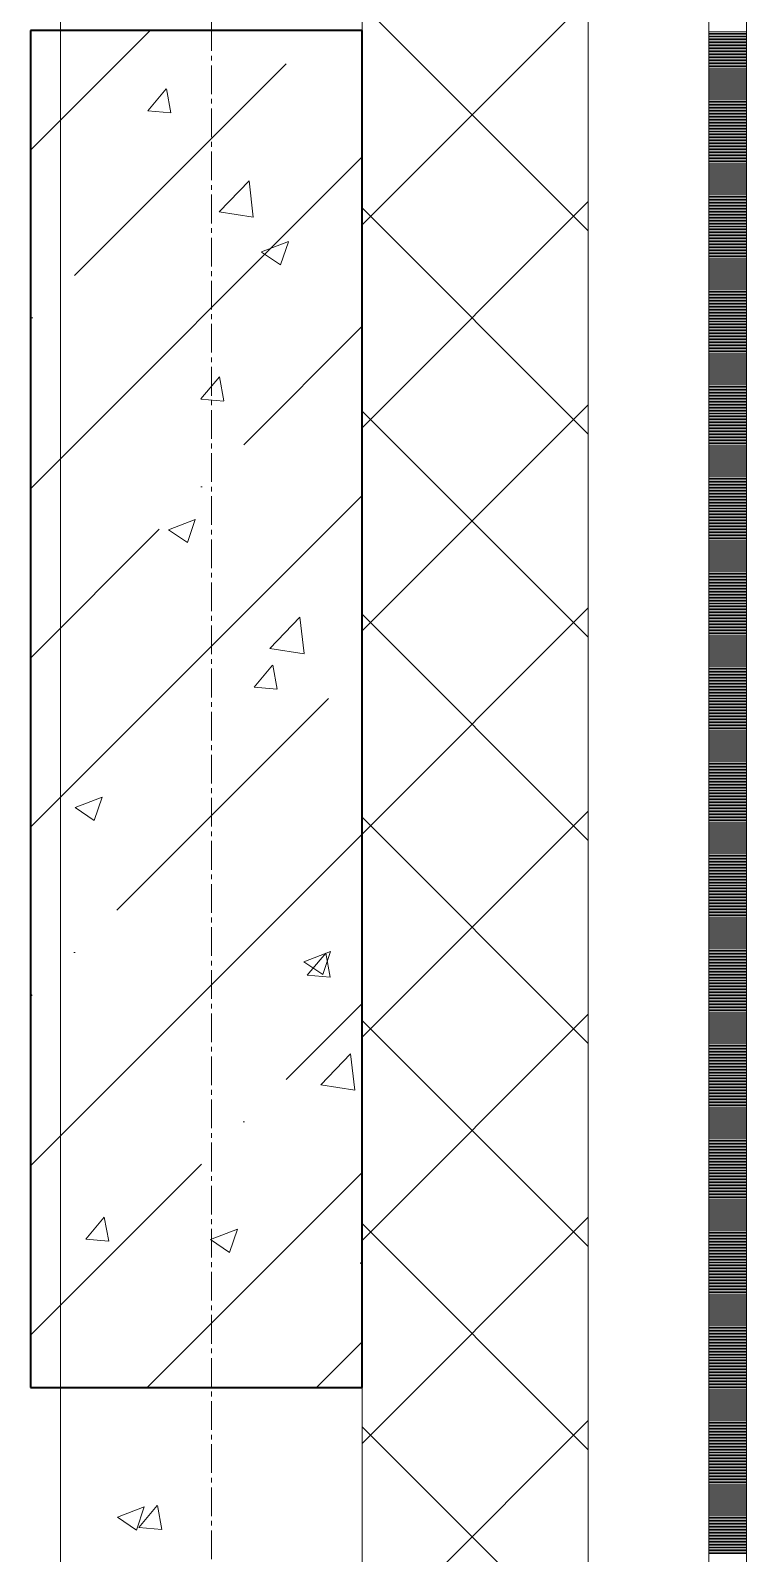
# Model space of a CAD drawing. Header units: millimetres. Extents: x -231292 to 573618, y -153144 to 564035.
# Drawn here: x 28863 to 29338, y -104905 to -103895 of the extents above; entities that cross this region are included whole.
import ezdxf

# ---------------------------------------------------------------- set-up
doc = ezdxf.new("R2010")
doc.units = ezdxf.units.MM
doc.linetypes.add('CENTER2', pattern=[28.575, 19.05, -3.175, 3.175, -3.175])
doc.linetypes.add('HIDDEN2', pattern=[4.7625, 3.175, -1.5875])
doc.layers.get('0').update_dxf_attribs({"color": 250})
for name, color, linetype, lineweight in [('АР_Колонны', 250, 'Continuous', 35), ('АР_Стены ЖБ', 250, 'Continuous', 35), ('АР_Стены ПЕНОблок', 250, 'Continuous', 20), ('АР_Тонкая', 250, 'Continuous', 5), ('АР_Утеплитель', 250, 'Continuous', 0), ('АР_Штриховка', 250, 'Continuous', 0), ('РД_Оси_100', 250, 'Continuous', 0)]:
    doc.layers.add(name, color=color, linetype=linetype, lineweight=lineweight)

# ---------------------------------------------------------------- blocks, each defined once
blk = doc.blocks.new('оси_рен')
at = {"layer": 'РД_Оси_100', "color": 251, "linetype": 'CENTER2', "true_color": 0x636466}
blk.add_line((1215752.916, 135558.25), (1215752.916, 223268.25), dxfattribs=at)

msp = doc.modelspace()

# ---------------------------------------------------------------- hatches: boundary and pattern name
at = {"layer": 'АР_Штриховка', "linetype": 'Continuous', "lineweight": 5, "true_color": 0x000000}
h = msp.add_hatch(dxfattribs=at)
h.set_pattern_fill('ANSI35', color=18, scale=25, style=0)
h.set_pattern_definition([(45, (8883.46, -162345.28), (-112.2532, 112.2532), []), (45, (8995.71, -162345.28), (-112.2532, 112.2532), [198.4375, -39.6875, 0, -39.6875])])
h.paths.add_polyline_path([(28863.458, -104795.283), (29083.458, -104795.283), (29083.458, -103895.283), (28863.458, -103895.283)], flags=0)

# ---------------------------------------------------------------- linework, layer by layer
at = {"layer": 'АР_Колонны', "color": 18, "linetype": 'HIDDEN2', "lineweight": 25, "true_color": 0x000000}
for p, q in [((28863.458, -103895.283), (29083.458, -103895.283)), ((28863.458, -104795.283), (28863.458, -103895.283)), ((29083.458, -103895.283), (29083.458, -104795.283)), ((29083.458, -104795.283), (28863.458, -104795.283))]:
    msp.add_line(p, q, dxfattribs=at)
at = {"layer": 'АР_Колонны', "color": 18, "linetype": 'Continuous', "lineweight": 30, "true_color": 0x000000}
for p, q in [((29083.458, -103895.283), (28863.458, -103895.283)), ((28863.458, -103895.283), (28863.458, -104795.283)), ((29083.458, -104795.283), (29083.458, -103895.283)), ((28863.458, -104795.283), (29083.458, -104795.283))]:
    msp.add_line(p, q, dxfattribs=at)
at = {"layer": 'АР_Стены ЖБ', "color": 18, "linetype": 'Continuous', "lineweight": 40, "true_color": 0x000000}
for p, q in [((29083.458, -103895.283), (28863.458, -103895.283)), ((28863.458, -103895.283), (28863.458, -104795.283)), ((29083.458, -104795.283), (29083.458, -103895.283)), ((28863.458, -104795.283), (29083.458, -104795.283))]:
    msp.add_line(p, q, dxfattribs=at)
at = {"layer": 'АР_Стены ПЕНОблок', "color": 18, "linetype": 'Continuous', "lineweight": 20, "true_color": 0x000000}
for p, q in [((28883.458, -100645.283), (28883.458, -110845.283)), ((29083.458, -110845.283), (29083.458, -100645.283))]:
    msp.add_line(p, q, dxfattribs=at)
at = {"layer": 'АР_Тонкая', "color": 18, "linetype": 'Continuous', "lineweight": 5, "true_color": 0x000000}
for p, q in [((29233.458, -100645.283), (29233.458, -110845.283)), ((29313.458, -110845.283), (29313.458, -100645.283)), ((29313.458, -100645.283), (29313.458, -110845.283)), ((29338.458, -110845.283), (29338.458, -100645.283))]:
    msp.add_line(p, q, dxfattribs=at)
at = {"layer": 'АР_Утеплитель', "color": 18, "linetype": 'Continuous', "lineweight": 0, "true_color": 0x000000}
for p, q in [((29083.458, -100645.283), (29083.458, -110845.283)), ((29233.458, -110845.283), (29233.458, -100645.283))]:
    msp.add_line(p, q, dxfattribs=at)
at = {"layer": 'АР_Штриховка', "color": 18, "linetype": 'Continuous', "lineweight": 0, "true_color": 0x000000}
for p, q in [((29083.458, -104024.096), (29233.458, -103874.096)), ((29233.458, -104028.239), (29083.458, -103878.239)), ((29313.458, -103896.283), (29338.458, -103896.283)), ((29313.458, -103897.283), (29338.458, -103897.283)), ((29313.458, -103898.283), (29338.458, -103898.283)), ((29313.458, -103899.283), (29338.458, -103899.283)), ((29313.458, -103900.283), (29338.458, -103900.283)), ((29313.458, -103901.283), (29338.458, -103901.283)), ((29313.458, -103902.283), (29338.458, -103902.283)), ((29313.458, -103903.283), (29338.458, -103903.283)), ((29313.458, -103904.283), (29338.458, -103904.283)), ((29313.458, -103905.283), (29338.458, -103905.283)), ((29313.458, -103906.283), (29338.458, -103906.283)), ((29313.458, -103907.283), (29338.458, -103907.283)), ((29313.458, -103908.283), (29338.458, -103908.283)), ((29313.458, -103909.283), (29338.458, -103909.283)), ((29313.458, -103910.283), (29338.458, -103910.283)), ((29313.458, -103911.283), (29338.458, -103911.283)), ((29313.458, -103912.283), (29338.458, -103912.283)), ((29313.458, -103913.283), (29338.458, -103913.283)), ((29313.458, -103914.283), (29338.458, -103914.283)), ((29313.458, -103915.283), (29338.458, -103915.283)), ((29313.458, -103916.283), (29338.458, -103916.283)), ((29313.458, -103917.283), (29338.458, -103917.283)), ((29313.458, -103918.283), (29338.458, -103918.283)), ((29313.458, -103919.283), (29338.458, -103919.283)), ((29313.458, -103920.283), (29338.458, -103920.283)), ((29313.458, -103921.283), (29338.458, -103921.283)), ((29313.458, -103922.283), (29338.458, -103922.283)), ((29313.458, -103923.283), (29338.458, -103923.283)), ((29313.458, -103924.283), (29338.458, -103924.283)), ((29313.458, -103925.283), (29338.458, -103925.283)), ((29313.458, -103926.283), (29338.458, -103926.283)), ((29313.458, -103927.283), (29338.458, -103927.283)), ((29313.458, -103928.283), (29338.458, -103928.283)), ((28941.326, -103948.615), (28953.571, -103934.022)), ((28956.59, -103949.929), (28953.654, -103934.008)), ((29313.458, -103929.283), (29338.458, -103929.283)), ((29313.458, -103930.283), (29338.458, -103930.283)), ((29313.458, -103931.283), (29338.458, -103931.283)), ((29313.458, -103932.283), (29338.458, -103932.283)), ((29313.458, -103933.283), (29338.458, -103933.283)), ((29313.458, -103934.283), (29338.458, -103934.283)), ((29313.458, -103935.283), (29338.458, -103935.283)), ((29313.458, -103936.283), (29338.458, -103936.283)), ((29313.458, -103937.283), (29338.458, -103937.283)), ((29313.458, -103938.283), (29338.458, -103938.283)), ((28941.326, -103948.616), (28956.508, -103949.945)), ((29313.458, -103939.283), (29338.458, -103939.283)), ((29313.458, -103940.283), (29338.458, -103940.283)), ((29313.458, -103941.283), (29338.458, -103941.283)), ((29313.458, -103942.283), (29338.458, -103942.283)), ((29313.458, -103943.283), (29338.458, -103943.283)), ((29313.458, -103944.283), (29338.458, -103944.283)), ((29313.458, -103945.283), (29338.458, -103945.283)), ((29313.458, -103946.283), (29338.458, -103946.283)), ((29313.458, -103947.283), (29338.458, -103947.283)), ((29313.458, -103948.283), (29338.458, -103948.283)), ((29313.458, -103949.283), (29338.458, -103949.283)), ((29313.458, -103950.283), (29338.458, -103950.283)), ((29313.458, -103951.283), (29338.458, -103951.283)), ((29313.458, -103952.283), (29338.458, -103952.283)), ((29313.458, -103953.283), (29338.458, -103953.283)), ((29313.458, -103954.283), (29338.458, -103954.283)), ((29313.458, -103955.283), (29338.458, -103955.283)), ((29313.458, -103956.283), (29338.458, -103956.283)), ((29313.458, -103957.283), (29338.458, -103957.283)), ((29313.458, -103958.283), (29338.458, -103958.283)), ((29313.458, -103959.283), (29338.458, -103959.283)), ((29313.458, -103960.283), (29338.458, -103960.283)), ((29313.458, -103961.283), (29338.458, -103961.283)), ((29313.458, -103962.283), (29338.458, -103962.283)), ((29313.458, -103963.283), (29338.458, -103963.283)), ((29313.458, -103964.283), (29338.458, -103964.283)), ((29313.458, -103965.283), (29338.458, -103965.283)), ((29313.458, -103966.283), (29338.458, -103966.283)), ((29313.458, -103967.283), (29338.458, -103967.283)), ((29313.458, -103968.283), (29338.458, -103968.283)), ((29313.458, -103969.283), (29338.458, -103969.283)), ((29313.458, -103970.283), (29338.458, -103970.283)), ((29313.458, -103971.283), (29338.458, -103971.283)), ((29313.458, -103972.283), (29338.458, -103972.283)), ((29313.458, -103973.283), (29338.458, -103973.283)), ((29313.458, -103974.283), (29338.458, -103974.283)), ((29313.458, -103975.283), (29338.458, -103975.283)), ((29313.458, -103976.283), (29338.458, -103976.283)), ((29313.458, -103977.283), (29338.458, -103977.283)), ((29313.458, -103978.283), (29338.458, -103978.283)), ((29313.458, -103979.283), (29338.458, -103979.283)), ((29313.458, -103980.283), (29338.458, -103980.283)), ((29313.458, -103981.283), (29338.458, -103981.283)), ((29313.458, -103982.283), (29338.458, -103982.283)), ((29313.458, -103983.283), (29338.458, -103983.283)), ((29313.458, -103984.283), (29338.458, -103984.283)), ((29313.458, -103985.283), (29338.458, -103985.283)), ((29313.458, -103986.283), (29338.458, -103986.283)), ((29313.458, -103987.283), (29338.458, -103987.283)), ((29313.458, -103988.283), (29338.458, -103988.283)), ((29313.458, -103989.283), (29338.458, -103989.283)), ((28988.661, -104015.572), (29008.445, -103994.953)), ((29011.274, -104019.073), (29008.468, -103994.951)), ((29313.458, -103990.283), (29338.458, -103990.283)), ((29313.458, -103991.283), (29338.458, -103991.283)), ((29313.458, -103992.283), (29338.458, -103992.283)), ((29313.458, -103993.283), (29338.458, -103993.283)), ((29313.458, -103994.283), (29338.458, -103994.283)), ((29313.458, -103995.283), (29338.458, -103995.283)), ((29313.458, -103996.283), (29338.458, -103996.283)), ((29313.458, -103997.283), (29338.458, -103997.283)), ((29313.458, -103998.283), (29338.458, -103998.283)), ((29313.458, -103999.283), (29338.458, -103999.283)), ((29083.458, -104158.799), (29233.458, -104008.799)), ((29313.458, -104000.283), (29338.458, -104000.283)), ((29313.458, -104001.283), (29338.458, -104001.283)), ((29313.458, -104002.283), (29338.458, -104002.283)), ((29313.458, -104003.283), (29338.458, -104003.283)), ((29313.458, -104004.283), (29338.458, -104004.283)), ((29313.458, -104005.283), (29338.458, -104005.283)), ((29313.458, -104006.283), (29338.458, -104006.283)), ((29313.458, -104007.283), (29338.458, -104007.283)), ((29313.458, -104008.283), (29338.458, -104008.283)), ((29313.458, -104009.283), (29338.458, -104009.283)), ((28988.678, -104015.608), (29011.268, -104019.112)), ((29233.458, -104162.943), (29083.458, -104012.943)), ((29313.458, -104010.283), (29338.458, -104010.283)), ((29313.458, -104011.283), (29338.458, -104011.283)), ((29313.458, -104012.283), (29338.458, -104012.283)), ((29313.458, -104013.283), (29338.458, -104013.283)), ((29313.458, -104014.283), (29338.458, -104014.283)), ((29313.458, -104015.283), (29338.458, -104015.283)), ((29313.458, -104016.283), (29338.458, -104016.283)), ((29313.458, -104017.283), (29338.458, -104017.283)), ((29313.458, -104018.283), (29338.458, -104018.283)), ((29313.458, -104019.283), (29338.458, -104019.283)), ((29313.458, -104020.283), (29338.458, -104020.283)), ((29313.458, -104021.283), (29338.458, -104021.283)), ((29313.458, -104022.283), (29338.458, -104022.283)), ((29313.458, -104023.283), (29338.458, -104023.283)), ((29313.458, -104024.283), (29338.458, -104024.283)), ((29313.458, -104025.283), (29338.458, -104025.283)), ((29313.458, -104026.283), (29338.458, -104026.283)), ((29313.458, -104027.283), (29338.458, -104027.283)), ((29313.458, -104028.283), (29338.458, -104028.283)), ((29313.458, -104029.283), (29338.458, -104029.283)), ((29016.767, -104042.159), (29034.552, -104035.332)), ((29029.385, -104050.729), (29034.536, -104035.38)), ((29313.458, -104030.283), (29338.458, -104030.283)), ((29313.458, -104031.283), (29338.458, -104031.283)), ((29313.458, -104032.283), (29338.458, -104032.283)), ((29313.458, -104033.283), (29338.458, -104033.283)), ((29313.458, -104034.283), (29338.458, -104034.283)), ((29313.458, -104035.283), (29338.458, -104035.283)), ((29313.458, -104036.283), (29338.458, -104036.283)), ((29313.458, -104037.283), (29338.458, -104037.283)), ((29313.458, -104038.283), (29338.458, -104038.283)), ((29313.458, -104039.283), (29338.458, -104039.283)), ((29016.746, -104042.205), (29029.381, -104050.727)), ((29313.458, -104040.283), (29338.458, -104040.283)), ((29313.458, -104041.283), (29338.458, -104041.283)), ((29313.458, -104042.283), (29338.458, -104042.283)), ((29313.458, -104043.283), (29338.458, -104043.283)), ((29313.458, -104044.283), (29338.458, -104044.283)), ((29313.458, -104045.283), (29338.458, -104045.283)), ((29313.458, -104046.283), (29338.458, -104046.283)), ((29313.458, -104047.283), (29338.458, -104047.283)), ((29313.458, -104048.283), (29338.458, -104048.283)), ((29313.458, -104049.283), (29338.458, -104049.283)), ((29313.458, -104050.283), (29338.458, -104050.283)), ((29313.458, -104051.283), (29338.458, -104051.283)), ((29313.458, -104052.283), (29338.458, -104052.283)), ((29313.458, -104053.283), (29338.458, -104053.283)), ((29313.458, -104054.283), (29338.458, -104054.283)), ((29313.458, -104055.283), (29338.458, -104055.283)), ((29313.458, -104056.283), (29338.458, -104056.283)), ((29313.458, -104057.283), (29338.458, -104057.283)), ((29313.458, -104058.283), (29338.458, -104058.283)), ((29313.458, -104059.283), (29338.458, -104059.283)), ((29313.458, -104060.283), (29338.458, -104060.283)), ((29313.458, -104061.283), (29338.458, -104061.283)), ((29313.458, -104062.283), (29338.458, -104062.283)), ((29313.458, -104063.283), (29338.458, -104063.283)), ((29313.458, -104064.283), (29338.458, -104064.283)), ((29313.458, -104065.283), (29338.458, -104065.283)), ((29313.458, -104066.283), (29338.458, -104066.283)), ((29313.458, -104067.283), (29338.458, -104067.283)), ((29313.458, -104068.283), (29338.458, -104068.283)), ((29313.458, -104069.283), (29338.458, -104069.283)), ((29313.458, -104070.283), (29338.458, -104070.283)), ((29313.458, -104071.283), (29338.458, -104071.283)), ((29313.458, -104072.283), (29338.458, -104072.283)), ((29313.458, -104073.283), (29338.458, -104073.283)), ((29313.458, -104074.283), (29338.458, -104074.283)), ((29313.458, -104075.283), (29338.458, -104075.283)), ((29313.458, -104076.283), (29338.458, -104076.283)), ((29313.458, -104077.283), (29338.458, -104077.283)), ((29313.458, -104078.283), (29338.458, -104078.283)), ((29313.458, -104079.283), (29338.458, -104079.283)), ((29313.458, -104080.283), (29338.458, -104080.283)), ((29313.458, -104081.283), (29338.458, -104081.283)), ((29313.458, -104082.283), (29338.458, -104082.283)), ((29313.458, -104083.283), (29338.458, -104083.283)), ((29313.458, -104084.283), (29338.458, -104084.283)), ((29313.458, -104085.283), (29338.458, -104085.283)), ((29313.458, -104086.283), (29338.458, -104086.283)), ((29313.458, -104087.283), (29338.458, -104087.283)), ((29313.458, -104088.283), (29338.458, -104088.283)), ((29313.458, -104089.283), (29338.458, -104089.283)), ((29313.458, -104090.283), (29338.458, -104090.283)), ((29313.458, -104091.283), (29338.458, -104091.283)), ((29313.458, -104092.283), (29338.458, -104092.283)), ((29313.458, -104093.283), (29338.458, -104093.283)), ((29313.458, -104094.283), (29338.458, -104094.283)), ((29313.458, -104095.283), (29338.458, -104095.283)), ((29313.458, -104096.283), (29338.458, -104096.283)), ((29313.458, -104097.283), (29338.458, -104097.283)), ((29313.458, -104098.283), (29338.458, -104098.283)), ((29313.458, -104099.283), (29338.458, -104099.283)), ((29313.458, -104100.283), (29338.458, -104100.283)), ((29313.458, -104101.283), (29338.458, -104101.283)), ((29313.458, -104102.283), (29338.458, -104102.283)), ((29313.458, -104103.283), (29338.458, -104103.283)), ((29313.458, -104104.283), (29338.458, -104104.283)), ((29313.458, -104105.283), (29338.458, -104105.283)), ((29313.458, -104106.283), (29338.458, -104106.283)), ((29313.458, -104107.283), (29338.458, -104107.283)), ((29313.458, -104108.283), (29338.458, -104108.283)), ((29313.458, -104109.283), (29338.458, -104109.283)), ((29313.458, -104110.283), (29338.458, -104110.283)), ((29313.458, -104111.283), (29338.458, -104111.283)), ((29313.458, -104112.283), (29338.458, -104112.283)), ((29313.458, -104113.283), (29338.458, -104113.283)), ((29313.458, -104114.283), (29338.458, -104114.283)), ((29313.458, -104115.283), (29338.458, -104115.283)), ((29313.458, -104116.283), (29338.458, -104116.283)), ((29313.458, -104117.283), (29338.458, -104117.283)), ((29313.458, -104118.283), (29338.458, -104118.283)), ((29313.458, -104119.283), (29338.458, -104119.283)), ((29313.458, -104120.283), (29338.458, -104120.283)), ((28976.57, -104139.672), (28988.815, -104125.079)), ((28991.833, -104140.986), (28988.896, -104125.065)), ((29313.458, -104121.283), (29338.458, -104121.283)), ((29313.458, -104122.283), (29338.458, -104122.283)), ((29313.458, -104123.283), (29338.458, -104123.283)), ((29313.458, -104124.283), (29338.458, -104124.283)), ((29313.458, -104125.283), (29338.458, -104125.283)), ((29313.458, -104126.283), (29338.458, -104126.283)), ((29313.458, -104127.283), (29338.458, -104127.283)), ((29313.458, -104128.283), (29338.458, -104128.283)), ((29313.458, -104129.283), (29338.458, -104129.283)), ((29313.458, -104130.283), (29338.458, -104130.283)), ((28976.57, -104139.673), (28991.752, -104141.001)), ((29313.458, -104131.283), (29338.458, -104131.283)), ((29313.458, -104132.283), (29338.458, -104132.283)), ((29313.458, -104133.283), (29338.458, -104133.283)), ((29313.458, -104134.283), (29338.458, -104134.283)), ((29313.458, -104135.283), (29338.458, -104135.283)), ((29313.458, -104136.283), (29338.458, -104136.283)), ((29313.458, -104137.283), (29338.458, -104137.283)), ((29313.458, -104138.283), (29338.458, -104138.283)), ((29313.458, -104139.283), (29338.458, -104139.283)), ((29313.458, -104140.283), (29338.458, -104140.283)), ((29083.458, -104293.503), (29233.458, -104143.503)), ((29233.458, -104297.647), (29083.458, -104147.647)), ((29313.458, -104141.283), (29338.458, -104141.283)), ((29313.458, -104142.283), (29338.458, -104142.283)), ((29313.458, -104143.283), (29338.458, -104143.283)), ((29313.458, -104144.283), (29338.458, -104144.283)), ((29313.458, -104145.283), (29338.458, -104145.283)), ((29313.458, -104146.283), (29338.458, -104146.283)), ((29313.458, -104147.283), (29338.458, -104147.283)), ((29313.458, -104148.283), (29338.458, -104148.283)), ((29313.458, -104149.283), (29338.458, -104149.283)), ((29313.458, -104150.283), (29338.458, -104150.283)), ((29313.458, -104151.283), (29338.458, -104151.283)), ((29313.458, -104152.283), (29338.458, -104152.283)), ((29313.458, -104153.283), (29338.458, -104153.283)), ((29313.458, -104154.283), (29338.458, -104154.283)), ((29313.458, -104155.283), (29338.458, -104155.283)), ((29313.458, -104156.283), (29338.458, -104156.283)), ((29313.458, -104157.283), (29338.458, -104157.283)), ((29313.458, -104158.283), (29338.458, -104158.283)), ((29313.458, -104159.283), (29338.458, -104159.283)), ((29313.458, -104160.283), (29338.458, -104160.283)), ((29313.458, -104161.283), (29338.458, -104161.283)), ((29313.458, -104162.283), (29338.458, -104162.283)), ((29313.458, -104163.283), (29338.458, -104163.283)), ((29313.458, -104164.283), (29338.458, -104164.283)), ((29313.458, -104165.283), (29338.458, -104165.283)), ((29313.458, -104166.283), (29338.458, -104166.283)), ((29313.458, -104167.283), (29338.458, -104167.283)), ((29313.458, -104168.283), (29338.458, -104168.283)), ((29313.458, -104169.283), (29338.458, -104169.283)), ((29313.458, -104170.283), (29338.458, -104170.283)), ((29313.458, -104171.283), (29338.458, -104171.283)), ((29313.458, -104172.283), (29338.458, -104172.283)), ((29313.458, -104173.283), (29338.458, -104173.283)), ((29313.458, -104174.283), (29338.458, -104174.283)), ((29313.458, -104175.283), (29338.458, -104175.283)), ((29313.458, -104176.283), (29338.458, -104176.283)), ((29313.458, -104177.283), (29338.458, -104177.283)), ((29313.458, -104178.283), (29338.458, -104178.283)), ((29313.458, -104179.283), (29338.458, -104179.283)), ((29313.458, -104180.283), (29338.458, -104180.283)), ((29313.458, -104181.283), (29338.458, -104181.283)), ((29313.458, -104182.283), (29338.458, -104182.283)), ((29313.458, -104183.283), (29338.458, -104183.283)), ((29313.458, -104184.283), (29338.458, -104184.283)), ((29313.458, -104185.283), (29338.458, -104185.283)), ((29313.458, -104186.283), (29338.458, -104186.283)), ((29313.458, -104187.283), (29338.458, -104187.283)), ((29313.458, -104188.283), (29338.458, -104188.283)), ((29313.458, -104189.283), (29338.458, -104189.283)), ((29313.458, -104190.283), (29338.458, -104190.283)), ((29313.458, -104191.283), (29338.458, -104191.283)), ((29313.458, -104192.283), (29338.458, -104192.283)), ((29313.458, -104193.283), (29338.458, -104193.283)), ((29313.458, -104194.283), (29338.458, -104194.283)), ((29313.458, -104195.283), (29338.458, -104195.283)), ((29313.458, -104196.283), (29338.458, -104196.283)), ((29313.458, -104197.283), (29338.458, -104197.283)), ((29313.458, -104198.283), (29338.458, -104198.283)), ((29313.458, -104199.283), (29338.458, -104199.283)), ((29313.458, -104200.283), (29338.458, -104200.283)), ((29313.458, -104201.283), (29338.458, -104201.283)), ((29313.458, -104202.283), (29338.458, -104202.283)), ((29313.458, -104203.283), (29338.458, -104203.283)), ((29313.458, -104204.283), (29338.458, -104204.283)), ((29313.458, -104205.283), (29338.458, -104205.283)), ((29313.458, -104206.283), (29338.458, -104206.283)), ((29313.458, -104207.283), (29338.458, -104207.283)), ((29313.458, -104208.283), (29338.458, -104208.283)), ((29313.458, -104209.283), (29338.458, -104209.283)), ((29313.458, -104210.283), (29338.458, -104210.283)), ((29313.458, -104211.283), (29338.458, -104211.283)), ((28954.965, -104226.347), (28972.75, -104219.52)), ((28967.583, -104234.917), (28972.733, -104219.568)), ((29313.458, -104212.283), (29338.458, -104212.283)), ((29313.458, -104213.283), (29338.458, -104213.283)), ((29313.458, -104214.283), (29338.458, -104214.283)), ((29313.458, -104215.283), (29338.458, -104215.283)), ((29313.458, -104216.283), (29338.458, -104216.283)), ((29313.458, -104217.283), (29338.458, -104217.283)), ((29313.458, -104218.283), (29338.458, -104218.283)), ((29313.458, -104219.283), (29338.458, -104219.283)), ((29313.458, -104220.283), (29338.458, -104220.283)), ((29313.458, -104221.283), (29338.458, -104221.283)), ((28954.944, -104226.393), (28967.579, -104234.915)), ((29313.458, -104222.283), (29338.458, -104222.283)), ((29313.458, -104223.283), (29338.458, -104223.283)), ((29313.458, -104224.283), (29338.458, -104224.283)), ((29313.458, -104225.283), (29338.458, -104225.283)), ((29313.458, -104226.283), (29338.458, -104226.283)), ((29313.458, -104227.283), (29338.458, -104227.283)), ((29313.458, -104228.283), (29338.458, -104228.283)), ((29313.458, -104229.283), (29338.458, -104229.283)), ((29313.458, -104230.283), (29338.458, -104230.283)), ((29313.458, -104231.283), (29338.458, -104231.283)), ((29313.458, -104232.283), (29338.458, -104232.283)), ((29313.458, -104233.283), (29338.458, -104233.283)), ((29313.458, -104234.283), (29338.458, -104234.283)), ((29313.458, -104235.283), (29338.458, -104235.283)), ((29313.458, -104236.283), (29338.458, -104236.283)), ((29313.458, -104237.283), (29338.458, -104237.283)), ((29313.458, -104238.283), (29338.458, -104238.283)), ((29313.458, -104239.283), (29338.458, -104239.283)), ((29313.458, -104240.283), (29338.458, -104240.283)), ((29313.458, -104241.283), (29338.458, -104241.283)), ((29313.458, -104242.283), (29338.458, -104242.283)), ((29313.458, -104243.283), (29338.458, -104243.283)), ((29313.458, -104244.283), (29338.458, -104244.283)), ((29313.458, -104245.283), (29338.458, -104245.283)), ((29313.458, -104246.283), (29338.458, -104246.283)), ((29313.458, -104247.283), (29338.458, -104247.283)), ((29313.458, -104248.283), (29338.458, -104248.283)), ((29313.458, -104249.283), (29338.458, -104249.283)), ((29313.458, -104250.283), (29338.458, -104250.283)), ((29313.458, -104251.283), (29338.458, -104251.283)), ((29313.458, -104252.283), (29338.458, -104252.283)), ((29313.458, -104253.283), (29338.458, -104253.283)), ((29313.458, -104254.283), (29338.458, -104254.283)), ((29313.458, -104255.283), (29338.458, -104255.283)), ((29313.458, -104256.283), (29338.458, -104256.283)), ((29313.458, -104257.283), (29338.458, -104257.283)), ((29313.458, -104258.283), (29338.458, -104258.283)), ((29313.458, -104259.283), (29338.458, -104259.283)), ((29313.458, -104260.283), (29338.458, -104260.283)), ((29313.458, -104261.283), (29338.458, -104261.283)), ((29313.458, -104262.283), (29338.458, -104262.283)), ((29313.458, -104263.283), (29338.458, -104263.283)), ((29313.458, -104264.283), (29338.458, -104264.283)), ((29313.458, -104265.283), (29338.458, -104265.283)), ((29313.458, -104266.283), (29338.458, -104266.283)), ((29313.458, -104267.283), (29338.458, -104267.283)), ((29313.458, -104268.283), (29338.458, -104268.283)), ((29313.458, -104269.283), (29338.458, -104269.283)), ((29313.458, -104270.283), (29338.458, -104270.283)), ((29313.458, -104271.283), (29338.458, -104271.283)), ((29313.458, -104272.283), (29338.458, -104272.283)), ((29083.458, -104428.207), (29233.458, -104278.207)), ((29233.458, -104432.351), (29083.458, -104282.351)), ((29313.458, -104273.283), (29338.458, -104273.283)), ((29313.458, -104274.283), (29338.458, -104274.283)), ((29313.458, -104275.283), (29338.458, -104275.283)), ((29313.458, -104276.283), (29338.458, -104276.283)), ((29313.458, -104277.283), (29338.458, -104277.283)), ((29313.458, -104278.283), (29338.458, -104278.283)), ((29313.458, -104279.283), (29338.458, -104279.283)), ((29313.458, -104280.283), (29338.458, -104280.283)), ((29313.458, -104281.283), (29338.458, -104281.283)), ((29313.458, -104282.283), (29338.458, -104282.283)), ((29022.336, -104305.041), (29042.12, -104284.422)), ((29044.949, -104308.542), (29042.143, -104284.419)), ((29313.458, -104283.283), (29338.458, -104283.283)), ((29313.458, -104284.283), (29338.458, -104284.283)), ((29313.458, -104285.283), (29338.458, -104285.283)), ((29313.458, -104286.283), (29338.458, -104286.283)), ((29313.458, -104287.283), (29338.458, -104287.283)), ((29313.458, -104288.283), (29338.458, -104288.283)), ((29313.458, -104289.283), (29338.458, -104289.283)), ((29313.458, -104290.283), (29338.458, -104290.283)), ((29313.458, -104291.283), (29338.458, -104291.283)), ((29313.458, -104292.283), (29338.458, -104292.283)), ((29313.458, -104293.283), (29338.458, -104293.283)), ((29313.458, -104294.283), (29338.458, -104294.283)), ((29313.458, -104295.283), (29338.458, -104295.283)), ((29313.458, -104296.283), (29338.458, -104296.283)), ((29313.458, -104297.283), (29338.458, -104297.283)), ((29313.458, -104298.283), (29338.458, -104298.283)), ((29313.458, -104299.283), (29338.458, -104299.283)), ((29313.458, -104300.283), (29338.458, -104300.283)), ((29313.458, -104301.283), (29338.458, -104301.283)), ((29313.458, -104302.283), (29338.458, -104302.283)), ((29022.353, -104305.076), (29044.943, -104308.58)), ((29313.458, -104303.283), (29338.458, -104303.283)), ((29313.458, -104304.283), (29338.458, -104304.283)), ((29313.458, -104305.283), (29338.458, -104305.283)), ((29313.458, -104306.283), (29338.458, -104306.283)), ((29313.458, -104307.283), (29338.458, -104307.283)), ((29313.458, -104308.283), (29338.458, -104308.283)), ((29313.458, -104309.283), (29338.458, -104309.283)), ((29313.458, -104310.283), (29338.458, -104310.283)), ((29313.458, -104311.283), (29338.458, -104311.283)), ((29313.458, -104312.283), (29338.458, -104312.283)), ((29011.813, -104330.729), (29024.058, -104316.136)), ((29027.076, -104332.043), (29024.139, -104316.122)), ((29313.458, -104313.283), (29338.458, -104313.283)), ((29313.458, -104314.283), (29338.458, -104314.283)), ((29313.458, -104315.283), (29338.458, -104315.283)), ((29313.458, -104316.283), (29338.458, -104316.283)), ((29313.458, -104317.283), (29338.458, -104317.283)), ((29313.458, -104318.283), (29338.458, -104318.283)), ((29313.458, -104319.283), (29338.458, -104319.283)), ((29313.458, -104320.283), (29338.458, -104320.283)), ((29313.458, -104321.283), (29338.458, -104321.283)), ((29313.458, -104322.283), (29338.458, -104322.283)), ((29011.813, -104330.73), (29026.995, -104332.058)), ((29313.458, -104323.283), (29338.458, -104323.283)), ((29313.458, -104324.283), (29338.458, -104324.283)), ((29313.458, -104325.283), (29338.458, -104325.283)), ((29313.458, -104326.283), (29338.458, -104326.283)), ((29313.458, -104327.283), (29338.458, -104327.283)), ((29313.458, -104328.283), (29338.458, -104328.283)), ((29313.458, -104329.283), (29338.458, -104329.283)), ((29313.458, -104330.283), (29338.458, -104330.283)), ((29313.458, -104331.283), (29338.458, -104331.283)), ((29313.458, -104332.283), (29338.458, -104332.283)), ((29313.458, -104333.283), (29338.458, -104333.283)), ((29313.458, -104334.283), (29338.458, -104334.283)), ((29313.458, -104335.283), (29338.458, -104335.283)), ((29313.458, -104336.283), (29338.458, -104336.283)), ((29313.458, -104337.283), (29338.458, -104337.283)), ((29313.458, -104338.283), (29338.458, -104338.283)), ((29313.458, -104339.283), (29338.458, -104339.283)), ((29313.458, -104340.283), (29338.458, -104340.283)), ((29313.458, -104341.283), (29338.458, -104341.283)), ((29313.458, -104342.283), (29338.458, -104342.283)), ((29313.458, -104343.283), (29338.458, -104343.283)), ((29313.458, -104344.283), (29338.458, -104344.283)), ((29313.458, -104345.283), (29338.458, -104345.283)), ((29313.458, -104346.283), (29338.458, -104346.283)), ((29313.458, -104347.283), (29338.458, -104347.283)), ((29313.458, -104348.283), (29338.458, -104348.283)), ((29313.458, -104349.283), (29338.458, -104349.283)), ((29313.458, -104350.283), (29338.458, -104350.283)), ((29313.458, -104351.283), (29338.458, -104351.283)), ((29313.458, -104352.283), (29338.458, -104352.283)), ((29313.458, -104353.283), (29338.458, -104353.283)), ((29313.458, -104354.283), (29338.458, -104354.283)), ((29313.458, -104355.283), (29338.458, -104355.283)), ((29313.458, -104356.283), (29338.458, -104356.283)), ((29313.458, -104357.283), (29338.458, -104357.283)), ((29313.458, -104358.283), (29338.458, -104358.283)), ((29313.458, -104359.283), (29338.458, -104359.283)), ((29313.458, -104360.283), (29338.458, -104360.283)), ((29313.458, -104361.283), (29338.458, -104361.283)), ((29313.458, -104362.283), (29338.458, -104362.283)), ((29313.458, -104363.283), (29338.458, -104363.283)), ((29313.458, -104364.283), (29338.458, -104364.283)), ((29313.458, -104365.283), (29338.458, -104365.283)), ((29313.458, -104366.283), (29338.458, -104366.283)), ((29313.458, -104367.283), (29338.458, -104367.283)), ((29313.458, -104368.283), (29338.458, -104368.283)), ((29313.458, -104369.283), (29338.458, -104369.283)), ((29313.458, -104370.283), (29338.458, -104370.283)), ((29313.458, -104371.283), (29338.458, -104371.283)), ((29313.458, -104372.283), (29338.458, -104372.283)), ((29313.458, -104373.283), (29338.458, -104373.283)), ((29313.458, -104374.283), (29338.458, -104374.283)), ((29313.458, -104375.283), (29338.458, -104375.283)), ((29313.458, -104376.283), (29338.458, -104376.283)), ((29313.458, -104377.283), (29338.458, -104377.283)), ((29313.458, -104378.283), (29338.458, -104378.283)), ((29313.458, -104379.283), (29338.458, -104379.283)), ((29313.458, -104380.283), (29338.458, -104380.283)), ((29313.458, -104381.283), (29338.458, -104381.283)), ((29313.458, -104382.283), (29338.458, -104382.283)), ((29313.458, -104383.283), (29338.458, -104383.283)), ((29313.458, -104384.283), (29338.458, -104384.283)), ((29313.458, -104385.283), (29338.458, -104385.283)), ((29313.458, -104386.283), (29338.458, -104386.283)), ((29313.458, -104387.283), (29338.458, -104387.283)), ((29313.458, -104388.283), (29338.458, -104388.283)), ((29313.458, -104389.283), (29338.458, -104389.283)), ((29313.458, -104390.283), (29338.458, -104390.283)), ((29313.458, -104391.283), (29338.458, -104391.283)), ((29313.458, -104392.283), (29338.458, -104392.283)), ((29313.458, -104393.283), (29338.458, -104393.283)), ((29313.458, -104394.283), (29338.458, -104394.283)), ((29313.458, -104395.283), (29338.458, -104395.283)), ((29313.458, -104396.283), (29338.458, -104396.283)), ((29313.458, -104397.283), (29338.458, -104397.283)), ((29313.458, -104398.283), (29338.458, -104398.283)), ((29313.458, -104399.283), (29338.458, -104399.283)), ((29313.458, -104400.283), (29338.458, -104400.283)), ((29313.458, -104401.283), (29338.458, -104401.283)), ((29313.458, -104402.283), (29338.458, -104402.283)), ((29313.458, -104403.283), (29338.458, -104403.283)), ((28893.142, -104410.581), (28905.777, -104419.103)), ((28893.163, -104410.535), (28910.948, -104403.708)), ((28905.781, -104419.105), (28910.931, -104403.756)), ((29083.458, -104562.911), (29233.458, -104412.911)), ((29313.458, -104404.283), (29338.458, -104404.283)), ((29313.458, -104405.283), (29338.458, -104405.283)), ((29313.458, -104406.283), (29338.458, -104406.283)), ((29313.458, -104407.283), (29338.458, -104407.283)), ((29313.458, -104408.283), (29338.458, -104408.283)), ((29313.458, -104409.283), (29338.458, -104409.283)), ((29313.458, -104410.283), (29338.458, -104410.283)), ((29313.458, -104411.283), (29338.458, -104411.283)), ((29313.458, -104412.283), (29338.458, -104412.283)), ((29313.458, -104413.283), (29338.458, -104413.283)), ((29233.458, -104567.055), (29083.458, -104417.055)), ((29313.458, -104414.283), (29338.458, -104414.283)), ((29313.458, -104415.283), (29338.458, -104415.283)), ((29313.458, -104416.283), (29338.458, -104416.283)), ((29313.458, -104417.283), (29338.458, -104417.283)), ((29313.458, -104418.283), (29338.458, -104418.283)), ((29313.458, -104419.283), (29338.458, -104419.283)), ((29313.458, -104420.283), (29338.458, -104420.283)), ((29313.458, -104421.283), (29338.458, -104421.283)), ((29313.458, -104422.283), (29338.458, -104422.283)), ((29313.458, -104423.283), (29338.458, -104423.283)), ((29313.458, -104424.283), (29338.458, -104424.283)), ((29313.458, -104425.283), (29338.458, -104425.283)), ((29313.458, -104426.283), (29338.458, -104426.283)), ((29313.458, -104427.283), (29338.458, -104427.283)), ((29313.458, -104428.283), (29338.458, -104428.283)), ((29313.458, -104429.283), (29338.458, -104429.283)), ((29313.458, -104430.283), (29338.458, -104430.283)), ((29313.458, -104431.283), (29338.458, -104431.283)), ((29313.458, -104432.283), (29338.458, -104432.283)), ((29313.458, -104433.283), (29338.458, -104433.283)), ((29313.458, -104434.283), (29338.458, -104434.283)), ((29313.458, -104435.283), (29338.458, -104435.283)), ((29313.458, -104436.283), (29338.458, -104436.283)), ((29313.458, -104437.283), (29338.458, -104437.283)), ((29313.458, -104438.283), (29338.458, -104438.283)), ((29313.458, -104439.283), (29338.458, -104439.283)), ((29313.458, -104440.283), (29338.458, -104440.283)), ((29313.458, -104441.283), (29338.458, -104441.283)), ((29313.458, -104442.283), (29338.458, -104442.283)), ((29313.458, -104443.283), (29338.458, -104443.283)), ((29313.458, -104444.283), (29338.458, -104444.283)), ((29313.458, -104445.283), (29338.458, -104445.283)), ((29313.458, -104446.283), (29338.458, -104446.283)), ((29313.458, -104447.283), (29338.458, -104447.283)), ((29313.458, -104448.283), (29338.458, -104448.283)), ((29313.458, -104449.283), (29338.458, -104449.283)), ((29313.458, -104450.283), (29338.458, -104450.283)), ((29313.458, -104451.283), (29338.458, -104451.283)), ((29313.458, -104452.283), (29338.458, -104452.283)), ((29313.458, -104453.283), (29338.458, -104453.283)), ((29313.458, -104454.283), (29338.458, -104454.283)), ((29313.458, -104455.283), (29338.458, -104455.283)), ((29313.458, -104456.283), (29338.458, -104456.283)), ((29313.458, -104457.283), (29338.458, -104457.283)), ((29313.458, -104458.283), (29338.458, -104458.283)), ((29313.458, -104459.283), (29338.458, -104459.283)), ((29313.458, -104460.283), (29338.458, -104460.283)), ((29313.458, -104461.283), (29338.458, -104461.283)), ((29313.458, -104462.283), (29338.458, -104462.283)), ((29313.458, -104463.283), (29338.458, -104463.283)), ((29313.458, -104464.283), (29338.458, -104464.283)), ((29313.458, -104465.283), (29338.458, -104465.283)), ((29313.458, -104466.283), (29338.458, -104466.283)), ((29313.458, -104467.283), (29338.458, -104467.283)), ((29313.458, -104468.283), (29338.458, -104468.283)), ((29313.458, -104469.283), (29338.458, -104469.283)), ((29313.458, -104470.283), (29338.458, -104470.283)), ((29313.458, -104471.283), (29338.458, -104471.283)), ((29313.458, -104472.283), (29338.458, -104472.283)), ((29313.458, -104473.283), (29338.458, -104473.283)), ((29313.458, -104474.283), (29338.458, -104474.283)), ((29313.458, -104475.283), (29338.458, -104475.283)), ((29313.458, -104476.283), (29338.458, -104476.283)), ((29313.458, -104477.283), (29338.458, -104477.283)), ((29313.458, -104478.283), (29338.458, -104478.283)), ((29313.458, -104479.283), (29338.458, -104479.283)), ((29313.458, -104480.283), (29338.458, -104480.283)), ((29313.458, -104481.283), (29338.458, -104481.283)), ((29313.458, -104482.283), (29338.458, -104482.283)), ((29313.458, -104483.283), (29338.458, -104483.283)), ((29313.458, -104484.283), (29338.458, -104484.283)), ((29313.458, -104485.283), (29338.458, -104485.283)), ((29313.458, -104486.283), (29338.458, -104486.283)), ((29313.458, -104487.283), (29338.458, -104487.283)), ((29313.458, -104488.283), (29338.458, -104488.283)), ((29313.458, -104489.283), (29338.458, -104489.283)), ((29313.458, -104490.283), (29338.458, -104490.283)), ((29313.458, -104491.283), (29338.458, -104491.283)), ((29313.458, -104492.283), (29338.458, -104492.283)), ((29313.458, -104493.283), (29338.458, -104493.283)), ((29313.458, -104494.283), (29338.458, -104494.283)), ((29313.458, -104495.283), (29338.458, -104495.283)), ((29313.458, -104496.283), (29338.458, -104496.283)), ((29313.458, -104497.283), (29338.458, -104497.283)), ((29313.458, -104498.283), (29338.458, -104498.283)), ((29313.458, -104499.283), (29338.458, -104499.283)), ((29313.458, -104500.283), (29338.458, -104500.283)), ((29313.458, -104501.283), (29338.458, -104501.283)), ((29313.458, -104502.283), (29338.458, -104502.283)), ((29313.458, -104503.283), (29338.458, -104503.283)), ((29313.458, -104504.283), (29338.458, -104504.283)), ((29044.757, -104512.846), (29057.391, -104521.368)), ((29044.777, -104512.8), (29062.562, -104505.974)), ((29047.057, -104521.786), (29059.302, -104507.192)), ((29057.396, -104521.37), (29062.546, -104506.021)), ((29062.319, -104523.1), (29059.382, -104507.179)), ((29313.458, -104505.283), (29338.458, -104505.283)), ((29313.458, -104506.283), (29338.458, -104506.283)), ((29313.458, -104507.283), (29338.458, -104507.283)), ((29313.458, -104508.283), (29338.458, -104508.283)), ((29313.458, -104509.283), (29338.458, -104509.283)), ((29313.458, -104510.283), (29338.458, -104510.283)), ((29313.458, -104511.283), (29338.458, -104511.283)), ((29313.458, -104512.283), (29338.458, -104512.283)), ((29313.458, -104513.283), (29338.458, -104513.283)), ((29313.458, -104514.283), (29338.458, -104514.283)), ((29047.056, -104521.787), (29062.238, -104523.115)), ((29313.458, -104515.283), (29338.458, -104515.283)), ((29313.458, -104516.283), (29338.458, -104516.283)), ((29313.458, -104517.283), (29338.458, -104517.283)), ((29313.458, -104518.283), (29338.458, -104518.283)), ((29313.458, -104519.283), (29338.458, -104519.283)), ((29313.458, -104520.283), (29338.458, -104520.283)), ((29313.458, -104521.283), (29338.458, -104521.283)), ((29313.458, -104522.283), (29338.458, -104522.283)), ((29313.458, -104523.283), (29338.458, -104523.283)), ((29313.458, -104524.283), (29338.458, -104524.283)), ((29313.458, -104525.283), (29338.458, -104525.283)), ((29313.458, -104526.283), (29338.458, -104526.283)), ((29313.458, -104527.283), (29338.458, -104527.283)), ((29313.458, -104528.283), (29338.458, -104528.283)), ((29313.458, -104529.283), (29338.458, -104529.283)), ((29313.458, -104530.283), (29338.458, -104530.283)), ((29313.458, -104531.283), (29338.458, -104531.283)), ((29313.458, -104532.283), (29338.458, -104532.283)), ((29313.458, -104533.283), (29338.458, -104533.283)), ((29313.458, -104534.283), (29338.458, -104534.283)), ((29313.458, -104535.283), (29338.458, -104535.283)), ((29313.458, -104536.283), (29338.458, -104536.283)), ((29313.458, -104537.283), (29338.458, -104537.283)), ((29313.458, -104538.283), (29338.458, -104538.283)), ((29313.458, -104539.283), (29338.458, -104539.283)), ((29313.458, -104540.283), (29338.458, -104540.283)), ((29313.458, -104541.283), (29338.458, -104541.283)), ((29313.458, -104542.283), (29338.458, -104542.283)), ((29313.458, -104543.283), (29338.458, -104543.283)), ((29313.458, -104544.283), (29338.458, -104544.283)), ((29083.458, -104697.615), (29233.458, -104547.615)), ((29233.458, -104701.758), (29083.458, -104551.758)), ((29313.458, -104545.283), (29338.458, -104545.283)), ((29313.458, -104546.283), (29338.458, -104546.283)), ((29313.458, -104547.283), (29338.458, -104547.283)), ((29313.458, -104548.283), (29338.458, -104548.283)), ((29313.458, -104549.283), (29338.458, -104549.283)), ((29313.458, -104550.283), (29338.458, -104550.283)), ((29313.458, -104551.283), (29338.458, -104551.283)), ((29313.458, -104552.283), (29338.458, -104552.283)), ((29313.458, -104553.283), (29338.458, -104553.283)), ((29313.458, -104554.283), (29338.458, -104554.283)), ((29313.458, -104555.283), (29338.458, -104555.283)), ((29313.458, -104556.283), (29338.458, -104556.283)), ((29313.458, -104557.283), (29338.458, -104557.283)), ((29313.458, -104558.283), (29338.458, -104558.283)), ((29313.458, -104559.283), (29338.458, -104559.283)), ((29313.458, -104560.283), (29338.458, -104560.283)), ((29313.458, -104561.283), (29338.458, -104561.283)), ((29313.458, -104562.283), (29338.458, -104562.283)), ((29313.458, -104563.283), (29338.458, -104563.283)), ((29313.458, -104564.283), (29338.458, -104564.283)), ((29313.458, -104565.283), (29338.458, -104565.283)), ((29056.011, -104594.509), (29075.795, -104573.89)), ((29078.624, -104598.01), (29075.817, -104573.888)), ((29313.458, -104566.283), (29338.458, -104566.283)), ((29313.458, -104567.283), (29338.458, -104567.283)), ((29313.458, -104568.283), (29338.458, -104568.283)), ((29313.458, -104569.283), (29338.458, -104569.283)), ((29313.458, -104570.283), (29338.458, -104570.283)), ((29313.458, -104571.283), (29338.458, -104571.283)), ((29313.458, -104572.283), (29338.458, -104572.283)), ((29313.458, -104573.283), (29338.458, -104573.283)), ((29313.458, -104574.283), (29338.458, -104574.283)), ((29313.458, -104575.283), (29338.458, -104575.283)), ((29313.458, -104576.283), (29338.458, -104576.283)), ((29313.458, -104577.283), (29338.458, -104577.283)), ((29313.458, -104578.283), (29338.458, -104578.283)), ((29313.458, -104579.283), (29338.458, -104579.283)), ((29313.458, -104580.283), (29338.458, -104580.283)), ((29313.458, -104581.283), (29338.458, -104581.283)), ((29313.458, -104582.283), (29338.458, -104582.283)), ((29313.458, -104583.283), (29338.458, -104583.283)), ((29313.458, -104584.283), (29338.458, -104584.283)), ((29313.458, -104585.283), (29338.458, -104585.283)), ((29056.028, -104594.545), (29078.618, -104598.048)), ((29313.458, -104586.283), (29338.458, -104586.283)), ((29313.458, -104587.283), (29338.458, -104587.283)), ((29313.458, -104588.283), (29338.458, -104588.283)), ((29313.458, -104589.283), (29338.458, -104589.283)), ((29313.458, -104590.283), (29338.458, -104590.283)), ((29313.458, -104591.283), (29338.458, -104591.283)), ((29313.458, -104592.283), (29338.458, -104592.283)), ((29313.458, -104593.283), (29338.458, -104593.283)), ((29313.458, -104594.283), (29338.458, -104594.283)), ((29313.458, -104595.283), (29338.458, -104595.283)), ((29313.458, -104596.283), (29338.458, -104596.283)), ((29313.458, -104597.283), (29338.458, -104597.283)), ((29313.458, -104598.283), (29338.458, -104598.283)), ((29313.458, -104599.283), (29338.458, -104599.283)), ((29313.458, -104600.283), (29338.458, -104600.283)), ((29313.458, -104601.283), (29338.458, -104601.283)), ((29313.458, -104602.283), (29338.458, -104602.283)), ((29313.458, -104603.283), (29338.458, -104603.283)), ((29313.458, -104604.283), (29338.458, -104604.283)), ((29313.458, -104605.283), (29338.458, -104605.283)), ((29313.458, -104606.283), (29338.458, -104606.283)), ((29313.458, -104607.283), (29338.458, -104607.283)), ((29313.458, -104608.283), (29338.458, -104608.283)), ((29313.458, -104609.283), (29338.458, -104609.283)), ((29313.458, -104610.283), (29338.458, -104610.283)), ((29313.458, -104611.283), (29338.458, -104611.283)), ((29313.458, -104612.283), (29338.458, -104612.283)), ((29313.458, -104613.283), (29338.458, -104613.283)), ((29313.458, -104614.283), (29338.458, -104614.283)), ((29313.458, -104615.283), (29338.458, -104615.283)), ((29313.458, -104616.283), (29338.458, -104616.283)), ((29313.458, -104617.283), (29338.458, -104617.283)), ((29313.458, -104618.283), (29338.458, -104618.283)), ((29313.458, -104619.283), (29338.458, -104619.283)), ((29313.458, -104620.283), (29338.458, -104620.283)), ((29313.458, -104621.283), (29338.458, -104621.283)), ((29313.458, -104622.283), (29338.458, -104622.283)), ((29313.458, -104623.283), (29338.458, -104623.283)), ((29313.458, -104624.283), (29338.458, -104624.283)), ((29313.458, -104625.283), (29338.458, -104625.283)), ((29313.458, -104626.283), (29338.458, -104626.283)), ((29313.458, -104627.283), (29338.458, -104627.283)), ((29313.458, -104628.283), (29338.458, -104628.283)), ((29313.458, -104629.283), (29338.458, -104629.283)), ((29313.458, -104630.283), (29338.458, -104630.283)), ((29313.458, -104631.283), (29338.458, -104631.283)), ((29313.458, -104632.283), (29338.458, -104632.283)), ((29313.458, -104633.283), (29338.458, -104633.283)), ((29313.458, -104634.283), (29338.458, -104634.283)), ((29313.458, -104635.283), (29338.458, -104635.283)), ((29313.458, -104636.283), (29338.458, -104636.283)), ((29313.458, -104637.283), (29338.458, -104637.283)), ((29313.458, -104638.283), (29338.458, -104638.283)), ((29313.458, -104639.283), (29338.458, -104639.283)), ((29313.458, -104640.283), (29338.458, -104640.283)), ((29313.458, -104641.283), (29338.458, -104641.283)), ((29313.458, -104642.283), (29338.458, -104642.283)), ((29313.458, -104643.283), (29338.458, -104643.283)), ((29313.458, -104644.283), (29338.458, -104644.283)), ((29313.458, -104645.283), (29338.458, -104645.283)), ((29313.458, -104646.283), (29338.458, -104646.283)), ((29313.458, -104647.283), (29338.458, -104647.283)), ((29313.458, -104648.283), (29338.458, -104648.283)), ((29313.458, -104649.283), (29338.458, -104649.283)), ((29313.458, -104650.283), (29338.458, -104650.283)), ((29313.458, -104651.283), (29338.458, -104651.283)), ((29313.458, -104652.283), (29338.458, -104652.283)), ((29313.458, -104653.283), (29338.458, -104653.283)), ((29313.458, -104654.283), (29338.458, -104654.283)), ((29313.458, -104655.283), (29338.458, -104655.283)), ((29313.458, -104656.283), (29338.458, -104656.283)), ((29313.458, -104657.283), (29338.458, -104657.283)), ((29313.458, -104658.283), (29338.458, -104658.283)), ((29313.458, -104659.283), (29338.458, -104659.283)), ((29313.458, -104660.283), (29338.458, -104660.283)), ((29313.458, -104661.283), (29338.458, -104661.283)), ((29313.458, -104662.283), (29338.458, -104662.283)), ((29313.458, -104663.283), (29338.458, -104663.283)), ((29313.458, -104664.283), (29338.458, -104664.283)), ((29313.458, -104665.283), (29338.458, -104665.283)), ((29313.458, -104666.283), (29338.458, -104666.283)), ((29313.458, -104667.283), (29338.458, -104667.283)), ((29313.458, -104668.283), (29338.458, -104668.283)), ((29313.458, -104669.283), (29338.458, -104669.283)), ((29313.458, -104670.283), (29338.458, -104670.283)), ((29313.458, -104671.283), (29338.458, -104671.283)), ((29313.458, -104672.283), (29338.458, -104672.283)), ((29313.458, -104673.283), (29338.458, -104673.283)), ((29313.458, -104674.283), (29338.458, -104674.283)), ((29313.458, -104675.283), (29338.458, -104675.283)), ((29313.458, -104676.283), (29338.458, -104676.283)), ((28900.115, -104696.903), (28912.36, -104682.31)), ((28915.378, -104698.218), (28912.441, -104682.297)), ((29083.458, -104832.319), (29233.458, -104682.319)), ((29233.458, -104836.462), (29083.458, -104686.462)), ((29313.458, -104677.283), (29338.458, -104677.283)), ((29313.458, -104678.283), (29338.458, -104678.283)), ((29313.458, -104679.283), (29338.458, -104679.283)), ((29313.458, -104680.283), (29338.458, -104680.283)), ((29313.458, -104681.283), (29338.458, -104681.283)), ((29313.458, -104682.283), (29338.458, -104682.283)), ((29313.458, -104683.283), (29338.458, -104683.283)), ((29313.458, -104684.283), (29338.458, -104684.283)), ((29313.458, -104685.283), (29338.458, -104685.283)), ((29313.458, -104686.283), (29338.458, -104686.283)), ((28982.975, -104696.989), (29000.76, -104690.162)), ((28995.594, -104705.558), (29000.744, -104690.209)), ((29313.458, -104687.283), (29338.458, -104687.283)), ((29313.458, -104688.283), (29338.458, -104688.283)), ((29313.458, -104689.283), (29338.458, -104689.283)), ((29313.458, -104690.283), (29338.458, -104690.283)), ((29313.458, -104691.283), (29338.458, -104691.283)), ((29313.458, -104692.283), (29338.458, -104692.283)), ((29313.458, -104693.283), (29338.458, -104693.283)), ((29313.458, -104694.283), (29338.458, -104694.283)), ((29313.458, -104695.283), (29338.458, -104695.283)), ((29313.458, -104696.283), (29338.458, -104696.283)), ((28900.115, -104696.905), (28915.297, -104698.233)), ((28982.955, -104697.034), (28995.589, -104705.556)), ((29313.458, -104697.283), (29338.458, -104697.283)), ((29313.458, -104698.283), (29338.458, -104698.283)), ((29313.458, -104699.283), (29338.458, -104699.283)), ((29313.458, -104700.283), (29338.458, -104700.283)), ((29313.458, -104701.283), (29338.458, -104701.283)), ((29313.458, -104702.283), (29338.458, -104702.283)), ((29313.458, -104703.283), (29338.458, -104703.283)), ((29313.458, -104704.283), (29338.458, -104704.283)), ((29313.458, -104705.283), (29338.458, -104705.283)), ((29313.458, -104706.283), (29338.458, -104706.283)), ((29082.3, -104712.842), (29083.458, -104711.462)), ((29082.3, -104712.844), (29083.458, -104712.945)), ((29313.458, -104707.283), (29338.458, -104707.283)), ((29313.458, -104708.283), (29338.458, -104708.283)), ((29313.458, -104709.283), (29338.458, -104709.283)), ((29313.458, -104710.283), (29338.458, -104710.283)), ((29313.458, -104711.283), (29338.458, -104711.283)), ((29313.458, -104712.283), (29338.458, -104712.283)), ((29313.458, -104713.283), (29338.458, -104713.283)), ((29313.458, -104714.283), (29338.458, -104714.283)), ((29313.458, -104715.283), (29338.458, -104715.283)), ((29313.458, -104716.283), (29338.458, -104716.283)), ((29313.458, -104717.283), (29338.458, -104717.283)), ((29313.458, -104718.283), (29338.458, -104718.283)), ((29313.458, -104719.283), (29338.458, -104719.283)), ((29313.458, -104720.283), (29338.458, -104720.283)), ((29313.458, -104721.283), (29338.458, -104721.283)), ((29313.458, -104722.283), (29338.458, -104722.283)), ((29313.458, -104723.283), (29338.458, -104723.283)), ((29313.458, -104724.283), (29338.458, -104724.283)), ((29313.458, -104725.283), (29338.458, -104725.283)), ((29313.458, -104726.283), (29338.458, -104726.283)), ((29313.458, -104727.283), (29338.458, -104727.283)), ((29313.458, -104728.283), (29338.458, -104728.283)), ((29313.458, -104729.283), (29338.458, -104729.283)), ((29313.458, -104730.283), (29338.458, -104730.283)), ((29313.458, -104731.283), (29338.458, -104731.283)), ((29313.458, -104732.283), (29338.458, -104732.283)), ((29313.458, -104733.283), (29338.458, -104733.283)), ((29313.458, -104734.283), (29338.458, -104734.283)), ((29313.458, -104735.283), (29338.458, -104735.283)), ((29313.458, -104736.283), (29338.458, -104736.283)), ((29313.458, -104737.283), (29338.458, -104737.283)), ((29313.458, -104738.283), (29338.458, -104738.283)), ((29313.458, -104739.283), (29338.458, -104739.283)), ((29313.458, -104740.283), (29338.458, -104740.283)), ((29313.458, -104741.283), (29338.458, -104741.283)), ((29313.458, -104742.283), (29338.458, -104742.283)), ((29313.458, -104743.283), (29338.458, -104743.283)), ((29313.458, -104744.283), (29338.458, -104744.283)), ((29313.458, -104745.283), (29338.458, -104745.283)), ((29313.458, -104746.283), (29338.458, -104746.283)), ((29313.458, -104747.283), (29338.458, -104747.283)), ((29313.458, -104748.283), (29338.458, -104748.283)), ((29313.458, -104749.283), (29338.458, -104749.283)), ((29313.458, -104750.283), (29338.458, -104750.283)), ((29313.458, -104751.283), (29338.458, -104751.283)), ((29313.458, -104752.283), (29338.458, -104752.283)), ((29313.458, -104753.283), (29338.458, -104753.283)), ((29313.458, -104754.283), (29338.458, -104754.283)), ((29313.458, -104755.283), (29338.458, -104755.283)), ((29313.458, -104756.283), (29338.458, -104756.283)), ((29313.458, -104757.283), (29338.458, -104757.283)), ((29313.458, -104758.283), (29338.458, -104758.283)), ((29313.458, -104759.283), (29338.458, -104759.283)), ((29313.458, -104760.283), (29338.458, -104760.283)), ((29313.458, -104761.283), (29338.458, -104761.283)), ((29313.458, -104762.283), (29338.458, -104762.283)), ((29313.458, -104763.283), (29338.458, -104763.283)), ((29313.458, -104764.283), (29338.458, -104764.283)), ((29313.458, -104765.283), (29338.458, -104765.283)), ((29313.458, -104766.283), (29338.458, -104766.283)), ((29313.458, -104767.283), (29338.458, -104767.283)), ((29313.458, -104768.283), (29338.458, -104768.283)), ((29313.458, -104769.283), (29338.458, -104769.283)), ((29313.458, -104770.283), (29338.458, -104770.283)), ((29313.458, -104771.283), (29338.458, -104771.283)), ((29313.458, -104772.283), (29338.458, -104772.283)), ((29313.458, -104773.283), (29338.458, -104773.283)), ((29313.458, -104774.283), (29338.458, -104774.283)), ((29313.458, -104775.283), (29338.458, -104775.283)), ((29313.458, -104776.283), (29338.458, -104776.283)), ((29313.458, -104777.283), (29338.458, -104777.283)), ((29313.458, -104778.283), (29338.458, -104778.283)), ((29313.458, -104779.283), (29338.458, -104779.283)), ((29313.458, -104780.283), (29338.458, -104780.283)), ((29313.458, -104781.283), (29338.458, -104781.283)), ((29313.458, -104782.283), (29338.458, -104782.283)), ((29313.458, -104783.283), (29338.458, -104783.283)), ((29313.458, -104784.283), (29338.458, -104784.283)), ((29313.458, -104785.283), (29338.458, -104785.283)), ((29313.458, -104786.283), (29338.458, -104786.283)), ((29313.458, -104787.283), (29338.458, -104787.283)), ((29313.458, -104788.283), (29338.458, -104788.283)), ((29313.458, -104789.283), (29338.458, -104789.283)), ((29313.458, -104790.283), (29338.458, -104790.283)), ((29313.458, -104791.283), (29338.458, -104791.283)), ((29313.458, -104792.283), (29338.458, -104792.283)), ((29313.458, -104793.283), (29338.458, -104793.283)), ((29313.458, -104794.283), (29338.458, -104794.283)), ((29313.458, -104795.283), (29338.458, -104795.283)), ((29313.458, -104796.283), (29338.458, -104796.283)), ((29313.458, -104797.283), (29338.458, -104797.283)), ((29313.458, -104798.283), (29338.458, -104798.283)), ((29313.458, -104799.283), (29338.458, -104799.283)), ((29313.458, -104800.283), (29338.458, -104800.283)), ((29313.458, -104801.283), (29338.458, -104801.283)), ((29313.458, -104802.283), (29338.458, -104802.283)), ((29313.458, -104803.283), (29338.458, -104803.283)), ((29313.458, -104804.283), (29338.458, -104804.283)), ((29313.458, -104805.283), (29338.458, -104805.283)), ((29313.458, -104806.283), (29338.458, -104806.283)), ((29313.458, -104807.283), (29338.458, -104807.283)), ((29083.458, -104967.022), (29233.458, -104817.022)), ((29313.458, -104808.283), (29338.458, -104808.283)), ((29313.458, -104809.283), (29338.458, -104809.283)), ((29313.458, -104810.283), (29338.458, -104810.283)), ((29313.458, -104811.283), (29338.458, -104811.283)), ((29313.458, -104812.283), (29338.458, -104812.283)), ((29313.458, -104813.283), (29338.458, -104813.283)), ((29313.458, -104814.283), (29338.458, -104814.283)), ((29313.458, -104815.283), (29338.458, -104815.283)), ((29313.458, -104816.283), (29338.458, -104816.283)), ((29313.458, -104817.283), (29338.458, -104817.283)), ((29233.458, -104971.166), (29083.458, -104821.166)), ((29313.458, -104818.283), (29338.458, -104818.283)), ((29313.458, -104819.283), (29338.458, -104819.283)), ((29313.458, -104820.283), (29338.458, -104820.283)), ((29313.458, -104821.283), (29338.458, -104821.283)), ((29313.458, -104822.283), (29338.458, -104822.283)), ((29313.458, -104823.283), (29338.458, -104823.283)), ((29313.458, -104824.283), (29338.458, -104824.283)), ((29313.458, -104825.283), (29338.458, -104825.283)), ((29313.458, -104826.283), (29338.458, -104826.283)), ((29313.458, -104827.283), (29338.458, -104827.283)), ((29313.458, -104828.283), (29338.458, -104828.283)), ((29313.458, -104829.283), (29338.458, -104829.283)), ((29313.458, -104830.283), (29338.458, -104830.283)), ((29313.458, -104831.283), (29338.458, -104831.283)), ((29313.458, -104832.283), (29338.458, -104832.283)), ((29313.458, -104833.283), (29338.458, -104833.283)), ((29313.458, -104834.283), (29338.458, -104834.283)), ((29313.458, -104835.283), (29338.458, -104835.283)), ((29313.458, -104836.283), (29338.458, -104836.283)), ((29313.458, -104837.283), (29338.458, -104837.283)), ((29313.458, -104838.283), (29338.458, -104838.283)), ((29313.458, -104839.283), (29338.458, -104839.283)), ((29313.458, -104840.283), (29338.458, -104840.283)), ((29313.458, -104841.283), (29338.458, -104841.283)), ((29313.458, -104842.283), (29338.458, -104842.283)), ((29313.458, -104843.283), (29338.458, -104843.283)), ((29313.458, -104844.283), (29338.458, -104844.283)), ((29313.458, -104845.283), (29338.458, -104845.283)), ((29313.458, -104846.283), (29338.458, -104846.283)), ((29313.458, -104847.283), (29338.458, -104847.283)), ((29313.458, -104848.283), (29338.458, -104848.283)), ((29313.458, -104849.283), (29338.458, -104849.283)), ((29313.458, -104850.283), (29338.458, -104850.283)), ((29313.458, -104851.283), (29338.458, -104851.283)), ((29313.458, -104852.283), (29338.458, -104852.283)), ((29313.458, -104853.283), (29338.458, -104853.283)), ((29313.458, -104854.283), (29338.458, -104854.283)), ((29313.458, -104855.283), (29338.458, -104855.283)), ((29313.458, -104856.283), (29338.458, -104856.283)), ((29313.458, -104857.283), (29338.458, -104857.283)), ((29313.458, -104858.283), (29338.458, -104858.283)), ((29313.458, -104859.283), (29338.458, -104859.283)), ((29313.458, -104860.283), (29338.458, -104860.283)), ((29313.458, -104861.283), (29338.458, -104861.283)), ((29313.458, -104862.283), (29338.458, -104862.283)), ((29313.458, -104863.283), (29338.458, -104863.283)), ((29313.458, -104864.283), (29338.458, -104864.283)), ((29313.458, -104865.283), (29338.458, -104865.283)), ((29313.458, -104866.283), (29338.458, -104866.283)), ((29313.458, -104867.283), (29338.458, -104867.283)), ((29313.458, -104868.283), (29338.458, -104868.283)), ((28921.173, -104881.177), (28938.958, -104874.35)), ((28933.792, -104889.746), (28938.942, -104874.397)), ((28935.359, -104887.96), (28947.604, -104873.367)), ((28950.621, -104889.275), (28947.684, -104873.354)), ((29313.458, -104869.283), (29338.458, -104869.283)), ((29313.458, -104870.283), (29338.458, -104870.283)), ((29313.458, -104871.283), (29338.458, -104871.283)), ((29313.458, -104872.283), (29338.458, -104872.283)), ((29313.458, -104873.283), (29338.458, -104873.283)), ((29313.458, -104874.283), (29338.458, -104874.283)), ((29313.458, -104875.283), (29338.458, -104875.283)), ((29313.458, -104876.283), (29338.458, -104876.283)), ((29313.458, -104877.283), (29338.458, -104877.283)), ((29313.458, -104878.283), (29338.458, -104878.283)), ((28921.152, -104881.222), (28933.787, -104889.744)), ((28935.359, -104887.962), (28950.541, -104889.29)), ((29313.458, -104879.283), (29338.458, -104879.283)), ((29313.458, -104880.283), (29338.458, -104880.283)), ((29313.458, -104881.283), (29338.458, -104881.283)), ((29313.458, -104882.283), (29338.458, -104882.283)), ((29313.458, -104883.283), (29338.458, -104883.283)), ((29313.458, -104884.283), (29338.458, -104884.283)), ((29313.458, -104885.283), (29338.458, -104885.283)), ((29313.458, -104886.283), (29338.458, -104886.283)), ((29313.458, -104887.283), (29338.458, -104887.283)), ((29313.458, -104888.283), (29338.458, -104888.283)), ((29313.458, -104889.283), (29338.458, -104889.283)), ((29313.458, -104890.283), (29338.458, -104890.283)), ((29313.458, -104891.283), (29338.458, -104891.283)), ((29313.458, -104892.283), (29338.458, -104892.283)), ((29313.458, -104893.283), (29338.458, -104893.283)), ((29313.458, -104894.283), (29338.458, -104894.283)), ((29313.458, -104895.283), (29338.458, -104895.283)), ((29313.458, -104896.283), (29338.458, -104896.283)), ((29313.458, -104897.283), (29338.458, -104897.283)), ((29313.458, -104898.283), (29338.458, -104898.283)), ((29313.458, -104899.283), (29338.458, -104899.283)), ((29313.458, -104900.283), (29338.458, -104900.283)), ((29313.458, -104901.283), (29338.458, -104901.283)), ((29313.458, -104902.283), (29338.458, -104902.283)), ((29313.458, -104903.283), (29338.458, -104903.283)), ((29313.458, -104904.283), (29338.458, -104904.283)), ((29313.458, -104905.283), (29338.458, -104905.283))]:
    msp.add_line(p, q, dxfattribs=at)

# ---------------------------------------------------------------- block references
at = {"rotation": 359.999868838025}
msp.add_blockref('оси_рен', (-1186769.82, -284755.728), dxfattribs=at)

doc.saveas('drawing.dxf')
